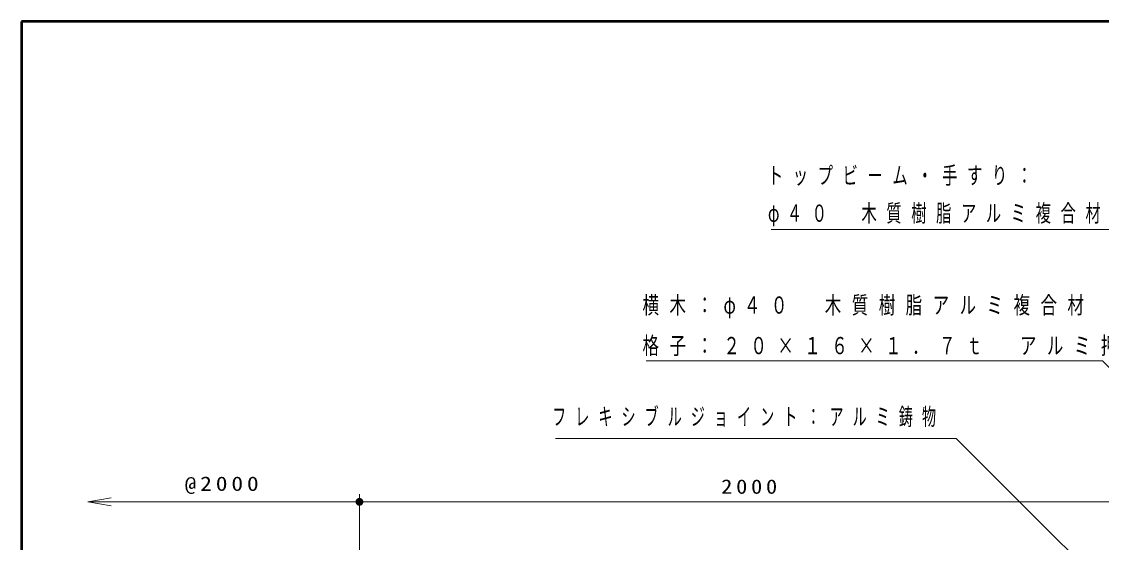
# Model space of a CAD drawing. Units: millimetres on the paper, scale 1:20. Extents: x -365 to 0, y 0 to 257.
# Drawn here: x -365 to -227.1, y 190.5 to 257 of the extents above; entities that cross this region are included whole.
import ezdxf

# ---------------------------------------------------------------- set-up
doc = ezdxf.new("R2010")
doc.units = ezdxf.units.MM
doc.layers.add('LY_1', color=7, linetype='Continuous', lineweight=25)
doc.layers.add('LY_3', color=7, linetype='Continuous', lineweight=13)
doc.styles.add('ＭＳ ゴシック', font='')
doc.styles.get('ＭＳ ゴシック').set_extended_font_data('MS Gothic')

# ---------------------------------------------------------------- blocks, each defined once
blk = doc.blocks.new('filled_dot')
at = {"color": 0, "linetype": 'Continuous', "lineweight": -2, "const_width": 1.25}
blk.add_lwpolyline([(-0.625, 0, 1), (0.625, 0, 1)], format="xyb", close=True, dxfattribs=at)
blk = doc.blocks.new('open_arrow')
at = {"color": 0, "linetype": 'Continuous', "lineweight": -2}
blk.add_lwpolyline([(7.5, 1.25), (0, 0), (7.5, -1.25)], dxfattribs=at)

msp = doc.modelspace()

# ---------------------------------------------------------------- linework, layer by layer
at = {"layer": 'LY_1', "lineweight": 13}
for p, q in [((-321.861, 178.208), (-321.861, 196.708)), ((-356.556, 195.708), (-321.861, 195.708)), ((-321.861, 195.708), (-221.861, 195.708))]:
    msp.add_line(p, q, dxfattribs=at)
for points in [[(-188.282, 193.518), (-225.218, 230.453), (-269.273, 230.453)], [(-195.72, 182.474), (-226.971, 213.725), (-285.235, 213.725)], [(-218.317, 176.466), (-245.663, 203.812), (-296.842, 203.812)]]:
    msp.add_lwpolyline(points, dxfattribs=at)
at = {"layer": 'LY_3', "lineweight": 50}
for p, q in [((-365, 257), (-365, 0)), ((0, 257), (-365, 257))]:
    msp.add_line(p, q, dxfattribs=at)

# ---------------------------------------------------------------- block references
at = {"layer": 'LY_1', "lineweight": 13, "xscale": 0.4, "yscale": 0.4}
for name, p in [('open_arrow', (-356.556, 195.708)), ('filled_dot', (-321.861, 195.708))]:
    msp.add_blockref(name, p, dxfattribs=at)
at = {"layer": 'LY_1', "lineweight": 13, "xscale": 0.4, "yscale": 0.4, "rotation": 180}
msp.add_blockref('filled_dot', (-321.861, 195.708), dxfattribs=at)

# ---------------------------------------------------------------- texts
at = {"layer": 'LY_1', "style": 'ＭＳ ゴシック'}
for s, insert, char_height, attachment_point in [('\\T1.63;\\W0.65;トップビーム・手すり：', (-269.706, 237.253), 2.199, 4), ('\\T1.63;\\W0.65;φ４０\u3000木質樹脂アルミ複合材', (-269.706, 232.253), 2.199, 4), ('\\T1.64;\\W0.7;横木：φ４０\u3000木質樹脂アルミ複合材', (-285.712, 220.525), 2.199, 4), ('\\T1.64;\\W0.7;格子：２０×１６×１．７ｔ\u3000アルミ押出', (-285.712, 215.525), 2.199, 4), ('\\T1.64;\\W0.6;フレキシブルジョイント：アルミ鋳物', (-297.259, 206.462), 2.199, 4), ('\\T1.33;\\W1.2;@2000', (-339.209, 196.708), 1.833, 8), ('\\T1.33;\\W1.15;2000', (-271.861, 196.708), 1.833, 8)]:
    msp.add_mtext(s, dxfattribs=dict(at, insert=insert, char_height=char_height, attachment_point=attachment_point))

doc.saveas('drawing.dxf')
